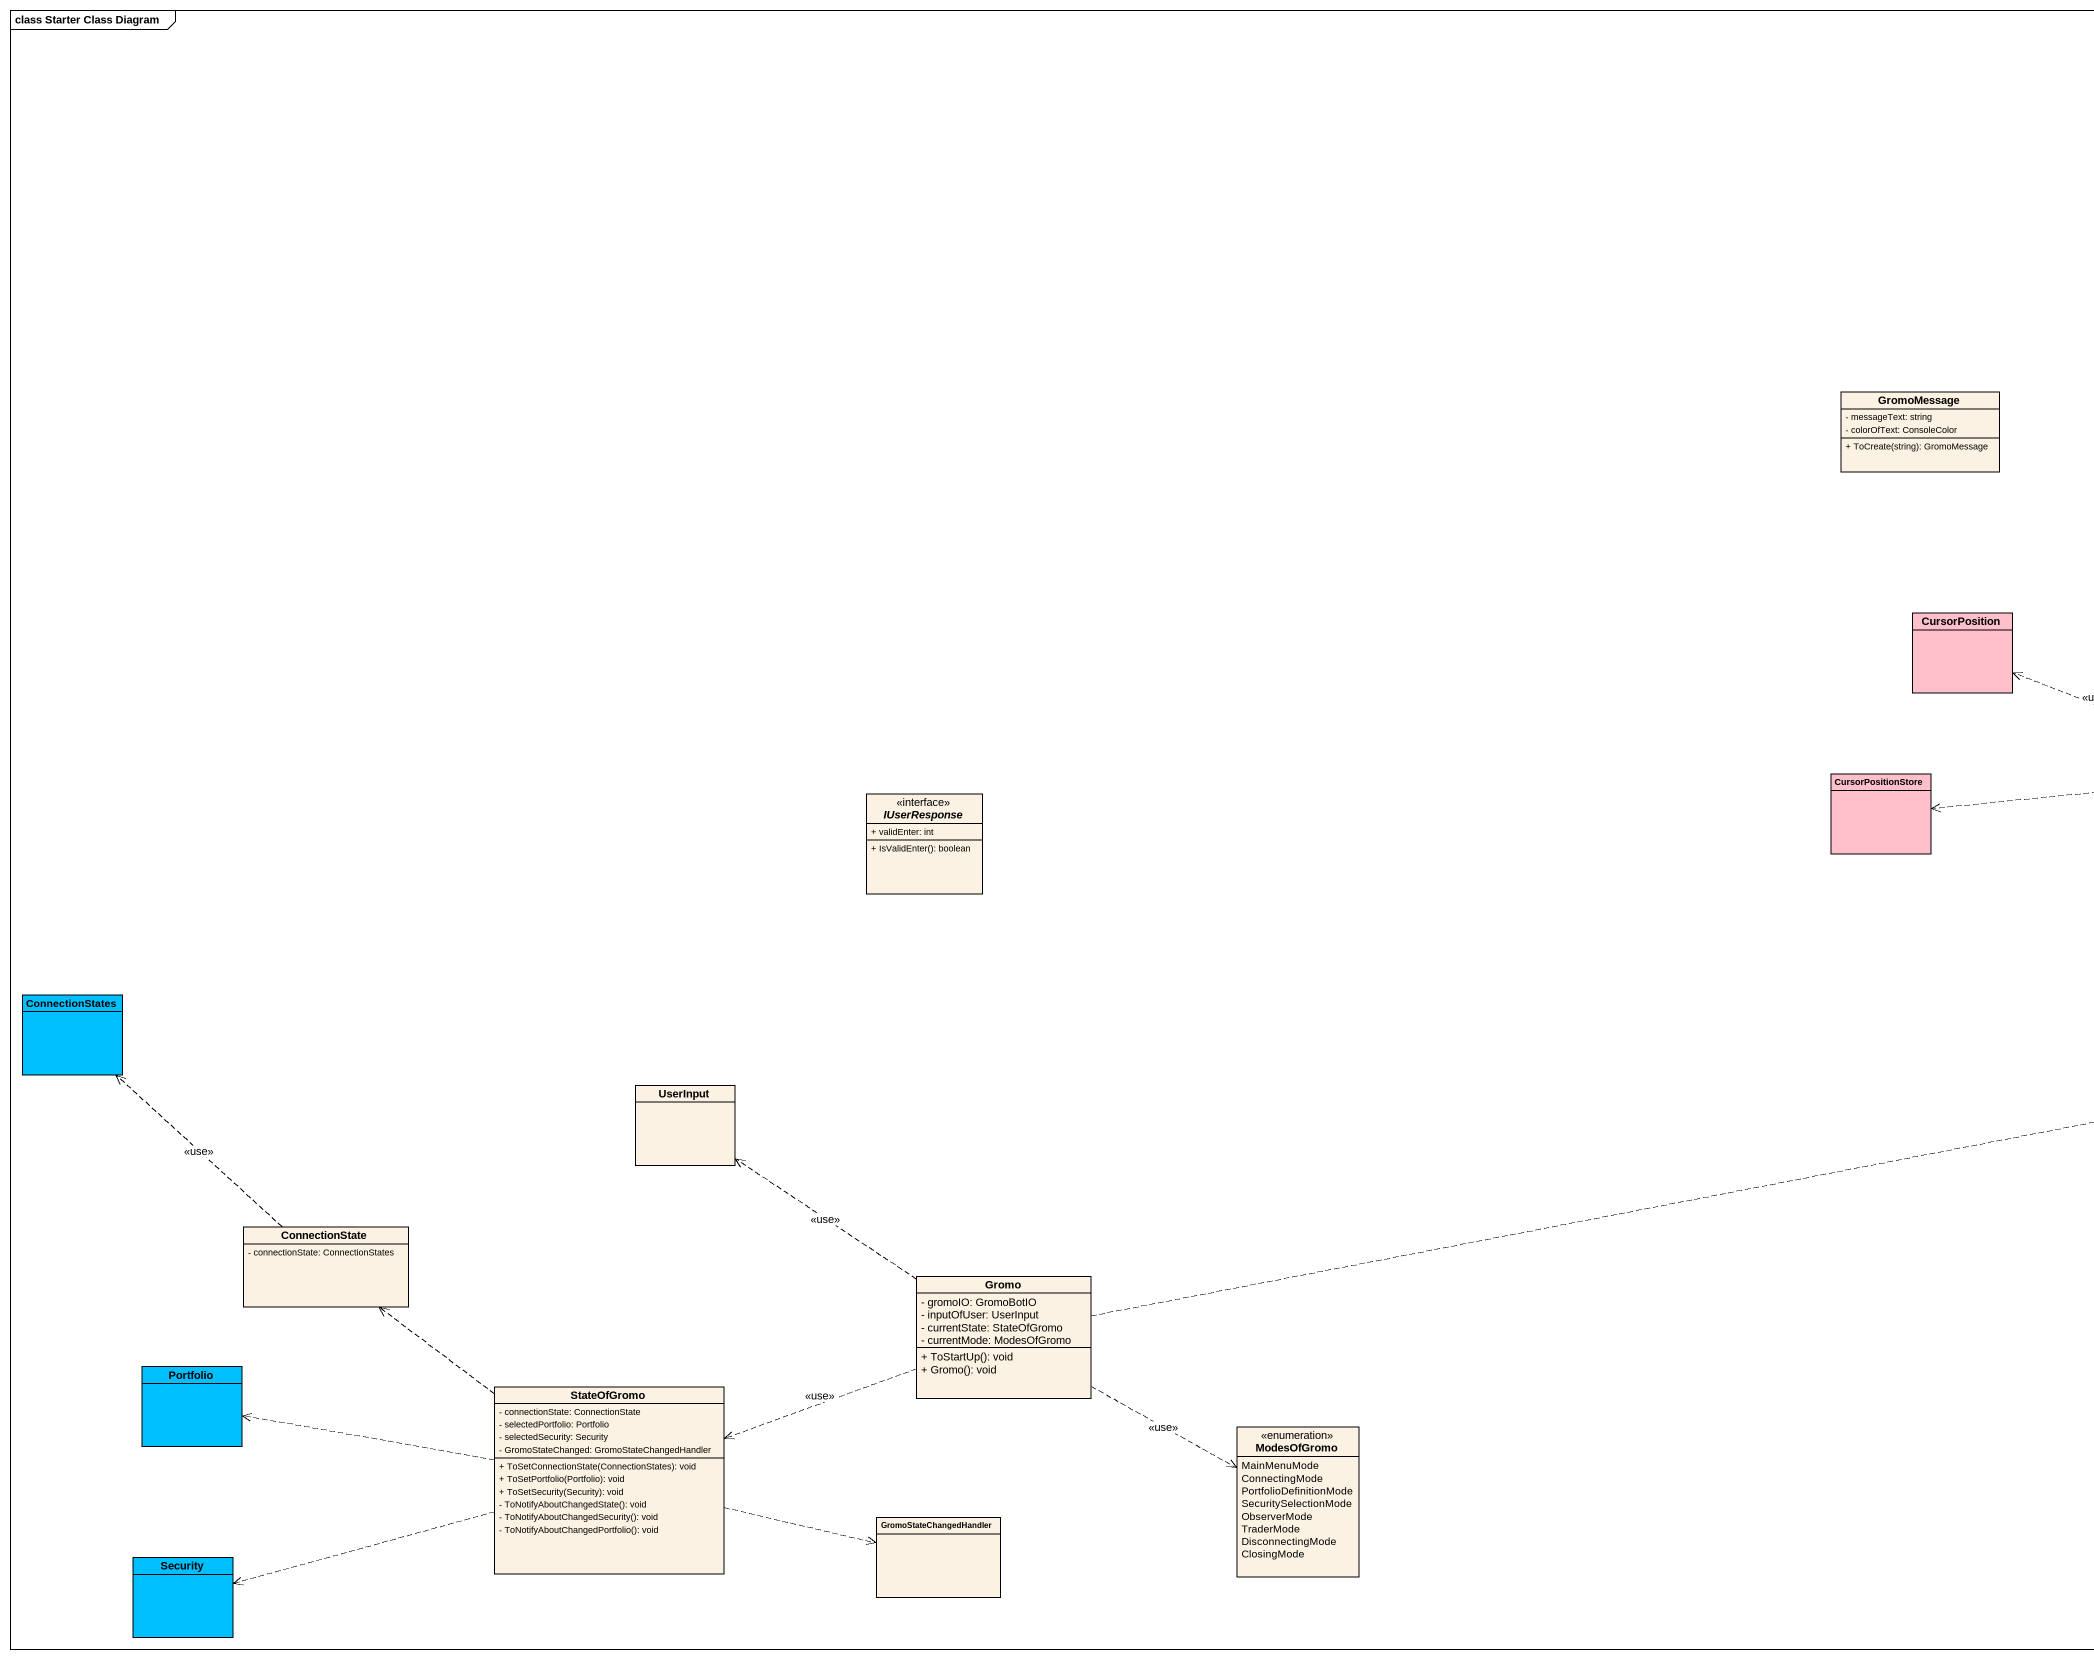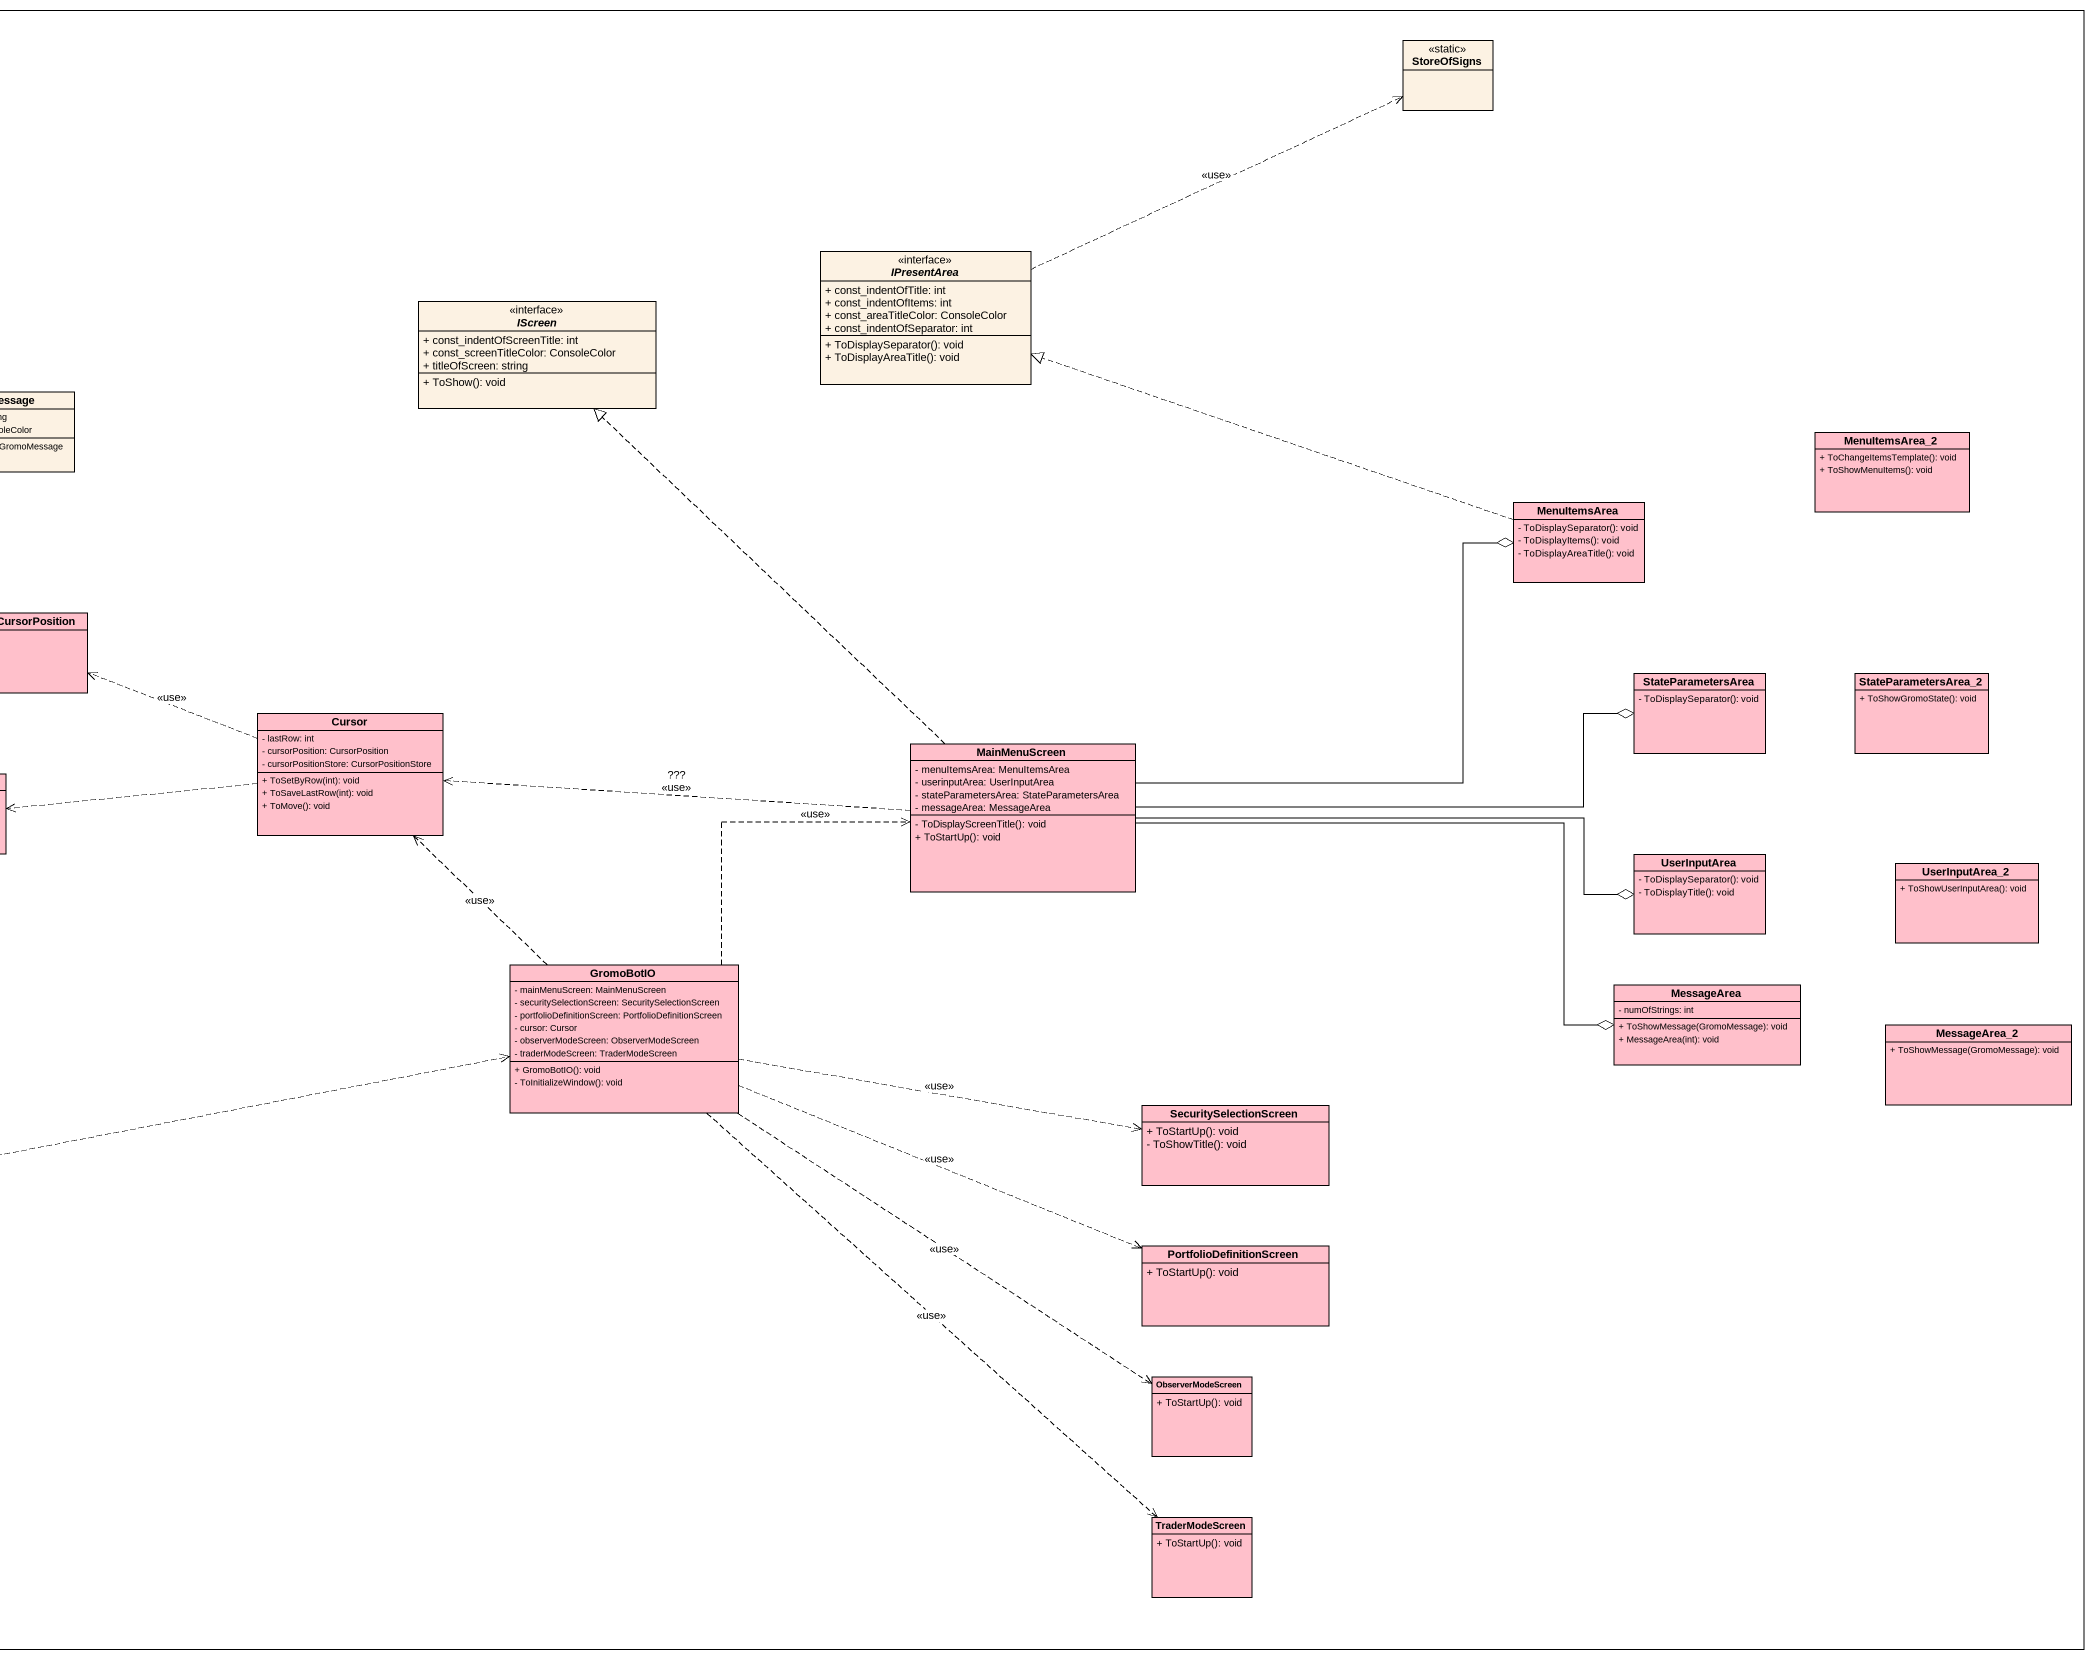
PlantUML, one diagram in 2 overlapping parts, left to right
@startuml
mainframe class Starter Class Diagram
hide circle
hide empty members
skinparam classAttributeIconSize 0
class StoreOfSigns <<static>>
interface IPresentArea {
  + const_indentOfTitle: int
  + const_indentOfItems: int
  + const_areaTitleColor: ConsoleColor
  + const_indentOfSeparator: int
  + ToDisplaySeparator(): void
  + ToDisplayAreaTitle(): void
}
interface IScreen {
  + const_indentOfScreenTitle: int
  + const_screenTitleColor: ConsoleColor
  + titleOfScreen: string
  + ToShow(): void
}
class GromoMessage {
  - messageText: string
  - colorOfText: ConsoleColor
  + ToCreate(string): GromoMessage
}
class MenuItemsArea_2 #FFC0CB {
  + ToChangeItemsTemplate(): void
  + ToShowMenuItems(): void
}
class MenuItemsArea #FFC0CB {
  - ToDisplaySeparator(): void
  - ToDisplayItems(): void
  - ToDisplayAreaTitle(): void
}
class CursorPosition #FFC0CB
class StateParametersArea #FFC0CB {
  - ToDisplaySeparator(): void
}
class StateParametersArea_2 #FFC0CB {
  + ToShowGromoState(): void
}
class Cursor #FFC0CB {
  - lastRow: int
  - cursorPosition: CursorPosition
  - cursorPositionStore: CursorPositionStore
  + ToSetByRow(int): void
  + ToSaveLastRow(int): void
  + ToMove(): void
}
class CursorPositionStore #FFC0CB
class MainMenuScreen #FFC0CB {
  - menuItemsArea: MenuItemsArea
  - userinputArea: UserInputArea
  - stateParametersArea: StateParametersArea
  - messageArea: MessageArea
  - ToDisplayScreenTitle(): void
  + ToStartUp(): void
}
interface IUserResponse {
  + validEnter: int
  + IsValidEnter(): boolean
}
class UserInputArea #FFC0CB {
  - ToDisplaySeparator(): void
  - ToDisplayTitle(): void
}
class UserInputArea_2 #FFC0CB {
  + ToShowUserInputArea(): void
}
class GromoBotIO #FFC0CB {
  - mainMenuScreen: MainMenuScreen
  - securitySelectionScreen: SecuritySelectionScreen
  - portfolioDefinitionScreen: PortfolioDefinitionScreen
  - cursor: Cursor
  - observerModeScreen: ObserverModeScreen
  - traderModeScreen: TraderModeScreen
  + GromoBotIO(): void
  - ToInitializeWindow(): void
}
class ConnectionStates #00BFFF
class MessageArea #FFC0CB {
  - numOfStrings: int
  + ToShowMessage(GromoMessage): void
  + MessageArea(int): void
}
class MessageArea_2 #FFC0CB {
  + ToShowMessage(GromoMessage): void
}
class UserInput
class SecuritySelectionScreen #FFC0CB {
  + ToStartUp(): void
  - ToShowTitle(): void
}
class ConnectionState {
  - connectionState: ConnectionStates
}
class Gromo {
  - gromoIO: GromoBotIO
  - inputOfUser: UserInput
  - currentState: StateOfGromo
  - currentMode: ModesOfGromo
  + ToStartUp(): void
  + Gromo(): void
}
class PortfolioDefinitionScreen #FFC0CB {
  + ToStartUp(): void
}
class Portfolio #00BFFF
class StateOfGromo {
  - connectionState: ConnectionState
  - selectedPortfolio: Portfolio
  - selectedSecurity: Security
  - GromoStateChanged: GromoStateChangedHandler
  + ToSetConnectionState(ConnectionStates): void
  + ToSetPortfolio(Portfolio): void
  + ToSetSecurity(Security): void
  - ToNotifyAboutChangedState(): void
  - ToNotifyAboutChangedSecurity(): void
  - ToNotifyAboutChangedPortfolio(): void
}
class ObserverModeScreen #FFC0CB {
  + ToStartUp(): void
}
enum ModesOfGromo {
  MainMenuMode
  ConnectingMode
  PortfolioDefinitionMode
  SecuritySelectionMode
  ObserverMode
  TraderMode
  DisconnectingMode
  ClosingMode
}
class GromoStateChangedHandler
class TraderModeScreen #FFC0CB {
  + ToStartUp(): void
}
class Security #00BFFF
IPresentArea .right.> StoreOfSigns : <<use>>
MenuItemsArea .left.|> IPresentArea
MenuItemsArea .left.|> IPresentArea
Cursor .left.> CursorPosition : <<use>>
Cursor .left.> CursorPositionStore
MainMenuScreen .up.|> IScreen
MainMenuScreen -right-o MenuItemsArea
MainMenuScreen -right-o StateParametersArea
MainMenuScreen .left.> Cursor : ???\n<<use>>
MainMenuScreen -right-o UserInputArea
MainMenuScreen -right-o MessageArea
GromoBotIO .up.> Cursor : <<use>>
GromoBotIO .right.> MainMenuScreen : <<use>>
GromoBotIO .right.> SecuritySelectionScreen : <<use>>
GromoBotIO .right.> PortfolioDefinitionScreen : <<use>>
GromoBotIO ..> ObserverModeScreen : <<use>>
GromoBotIO ..> TraderModeScreen : <<use>>
ConnectionState .up.> ConnectionStates : <<use>>
Gromo .right.> GromoBotIO
Gromo .up.> UserInput : <<use>>
Gromo .left.> StateOfGromo : <<use>>
Gromo .right.> ModesOfGromo : <<use>>
StateOfGromo .up.> ConnectionState
StateOfGromo .left.> Portfolio
StateOfGromo .right.> GromoStateChangedHandler
StateOfGromo .left.> Security
@enduml
